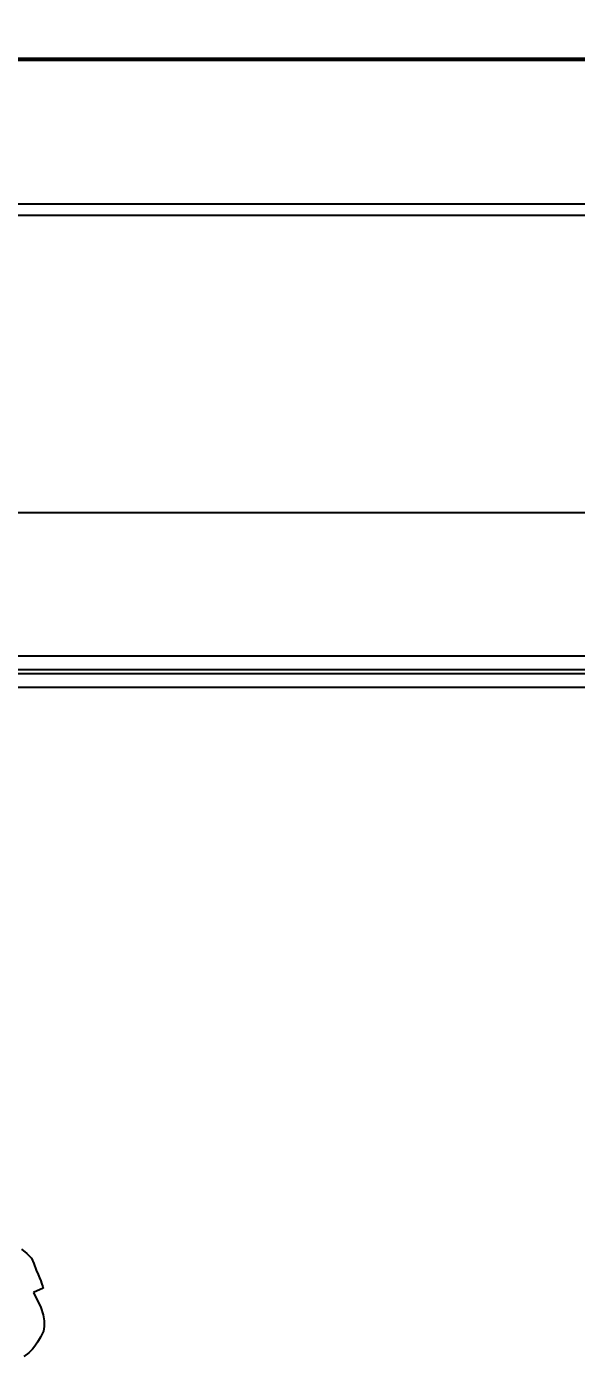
# Model space of a CAD drawing. Extents: x 81437 to 204847, y -54769 to -29444.
# Drawn here: x 82436.7 to 82528.7, y -47407 to -47184.4 of the extents above; entities that cross this region are included whole.
import ezdxf

# ---------------------------------------------------------------- set-up
doc = ezdxf.new("R2010")
doc.units = 0
doc.header["$LTSCALE"] = 100
doc.header["$MEASUREMENT"] = 0
doc.styles.get("Standard").update_dxf_attribs({"font": ''})
doc.styles.get('Standard').set_extended_font_data('SimSun')
doc.dimstyles.new('ISO-25', dxfattribs={"dimtxt": 35, "dimasz": 35, "dimexe": 1.25, "dimexo": 0.625, "dimtad": 1, "dimtoh": 1, "dimdec": 0, "dimtxsty": 'Standard', "dimcen": 2.5, "dimadec": 0, "dimazin": 0, "dimtfac": 1, "dimtdec": 0, "dimtmove": 0, "dimatfit": 3, "dimfxl": 1, "dimarcsym": 0})

# ---------------------------------------------------------------- blocks, each defined once
blk = doc.blocks.new('*D139')
at = {"color": 0, "lineweight": -2, "transparency": 16777216}
for p, q in [((82176.07, -47289.12), (82176.07, -47107.54)), ((82974.83, -47291.42), (82974.83, -47107.54)), ((82211.07, -47108.79), (82939.83, -47108.79))]:
    blk.add_line(p, q, dxfattribs=at)
at = {"color": 0, "transparency": 16777216}
for points in [[(82211.07, -47102.96), (82211.07, -47114.63), (82176.07, -47108.79)], [(82939.83, -47114.63), (82939.83, -47102.96), (82974.83, -47108.79)]]:
    blk.add_solid(points, dxfattribs=at)
at = {"layer": 'Defpoints', "color": 0, "transparency": 16777216}
for p in [(82974.83, -47108.79), (82176.07, -47289.75), (82974.83, -47292.05)]:
    blk.add_point(p, dxfattribs=at)
at = {"color": 0, "transparency": 16777216, "insert": (82575.45, -47090.67), "char_height": 35, "attachment_point": 5}
blk.add_mtext('799', dxfattribs=at)

msp = doc.modelspace()

# ---------------------------------------------------------------- linework, layer by layer
at = {"color": 7, "linetype": 'Continuous'}
for p, q in [((82328.63, -47190.04), (82822.04, -47190.04)), ((82329.23, -47189.75), (82821.44, -47189.75)), ((82286.93, -47214.11), (82863.73, -47214.11)), ((82286.33, -47216.02), (82864.33, -47216.02)), ((82286.33, -47265.75), (82864.33, -47265.75)), ((82213.43, -47289.75), (82937.83, -47289.75)), ((82178.13, -47292.05), (82972.53, -47292.05)), ((82179.13, -47292.75), (82971.13, -47292.75)), ((82968.83, -47295.05), (82181.43, -47295.05))]:
    msp.add_line(p, q, dxfattribs=at)
at = {"color": 0}
for p, q in [((82435.8, -47389.08), (82436.7, -47389.78)), ((82436.7, -47389.78), (82437.46, -47390.59)), ((82437.46, -47390.59), (82437.85, -47391.46)), ((82437.85, -47391.46), (82438.29, -47392.62)), ((82438.29, -47392.62), (82438.62, -47393.3)), ((82438.62, -47393.3), (82438.82, -47393.87)), ((82439.44, -47395.61), (82437.84, -47396.33)), ((82438.82, -47393.87), (82439.05, -47394.36)), ((82439.05, -47394.36), (82439.18, -47394.8)), ((82439.18, -47394.8), (82439.37, -47395.38)), ((82439.37, -47395.38), (82439.44, -47395.61)), ((82437.84, -47396.33), (82438.23, -47397.19)), ((82438.23, -47397.19), (82438.67, -47398.02)), ((82438.67, -47398.02), (82439.06, -47398.86)), ((82439.06, -47398.86), (82439.46, -47400.06)), ((82439.46, -47400.06), (82439.59, -47401.08)), ((82439.61, -47402.05), (82439.5, -47402.83)), ((82439.59, -47401.08), (82439.61, -47402.05)), ((82438.46, -47404.67), (82438.04, -47405.31)), ((82438.98, -47403.81), (82438.46, -47404.67)), ((82439.5, -47402.83), (82438.98, -47403.81)), ((82437.03, -47406.42), (82436.21, -47407.03)), ((82437.63, -47405.8), (82437.03, -47406.42)), ((82438.04, -47405.31), (82437.63, -47405.8))]:
    msp.add_line(p, q, dxfattribs=at)

# ---------------------------------------------------------------- dimensions: what is measured, and where the dimension line sits
at = {"color": 3}
dim = msp.add_linear_dim(base=(82974.83, -47108.79), p1=(82176.07, -47289.75), p2=(82974.83, -47292.05), dimstyle='ISO-25', dxfattribs=at)
dim.commit()
dim.dimension.update_dxf_attribs({"geometry": '*D139', "text_midpoint": (82575.45, -47090.67)})

doc.saveas('drawing.dxf')
